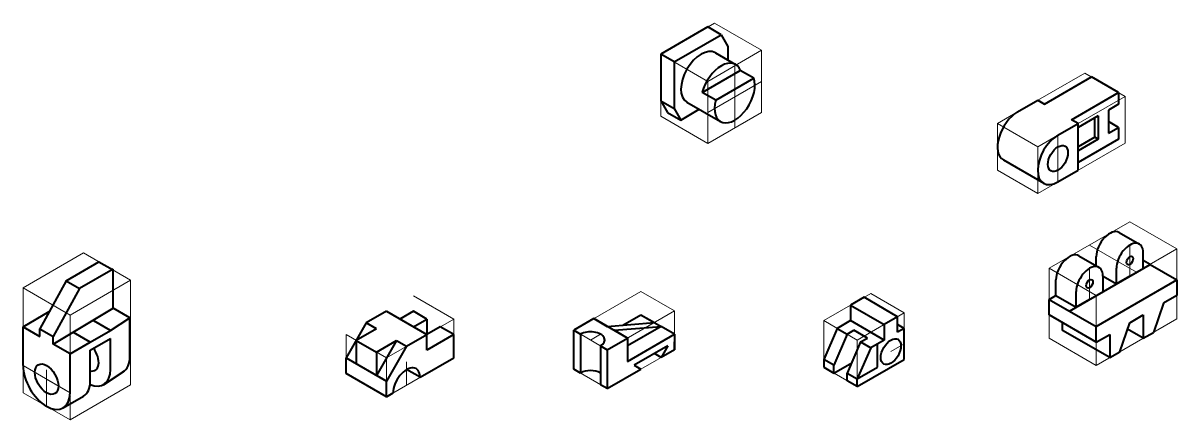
# Model space of a CAD drawing. Header units: millimetres. Extents: x 172 to 6451, y -595 to 608.
# Drawn here: x 4965 to 6451, y -538 to -27 of the extents above; entities that cross this region are included whole.
import ezdxf

# ---------------------------------------------------------------- set-up
doc = ezdxf.new("R2010")
doc.units = ezdxf.units.MM
doc.header["$LTSCALE"] = 10
doc.linetypes.add('CENTER2', pattern=[28.575, 19.05, -3.175, 3.175, -3.175])
for name, color, linetype, lineweight in [('Centre', 1, 'CENTER2', 20), ('Object', 2, 'Continuous', 40), ('Projection', 5, 'Continuous', 5)]:
    doc.layers.add(name, color=color, linetype=linetype, lineweight=lineweight)

msp = doc.modelspace()

# ---------------------------------------------------------------- linework, layer by layer
at = {"layer": 'Centre'}
for p, q in [((5881.5, -81.8), (5881.5, -161.8)), ((5846.8, -141.8), (5916.1, -101.8)), ((6390.6, -352.5), (6390.6, -312.5)), ((6338.7, -382.5), (6338.7, -342.5)), ((5695.6, -434.8), (5708.6, -427.3)), ((6100, -439.8), (6082.7, -449.8)), ((5025.1, -502.7), (4964.5, -467.7)), ((4994.8, -520.2), (4994.8, -473.2)), ((5458.7, -492.8), (5458.7, -462.8)), ((4994.8, -520.2), (4994.8, -485.2)), ((4994.8, -485.2), (5025.1, -502.7))]:
    msp.add_line(p, q, dxfattribs=at)
at = {"layer": 'Centre', "linetype": 'CENTER2'}
msp.add_line((6297.9, -231.2), (6297.9, -171.2), dxfattribs=at)
at = {"layer": 'Object'}
for p, q in [((5846.8, -31.8), (5786.2, -66.8)), ((5803.5, -76.8), (5864.2, -41.8)), ((5864.2, -41.8), (5846.8, -31.8)), ((5864.2, -41.8), (5872.8, -56.8)), ((5872.8, -56.8), (5872.8, -74.4)), ((5803.5, -76.8), (5786.2, -66.8)), ((5786.2, -66.8), (5786.2, -126.8)), ((5856.5, -65), (5882.5, -80)), ((5803.5, -76.8), (5803.5, -136.8)), ((5839.7, -116), (5888.6, -87.7)), ((5906, -97.7), (5888.6, -87.7)), ((5857, -126), (5906, -97.7)), ((6280.6, -131.2), (6341.2, -96.2)), ((6375.9, -116.2), (6341.2, -96.2)), ((5857, -126), (5839.7, -116)), ((6315.3, -151.2), (6375.9, -116.2)), ((6375.9, -116.2), (6375.9, -131.2)), ((5786.2, -126.8), (5803.5, -136.8)), ((5786.2, -126.8), (5794.9, -141.8)), ((5819.8, -128.6), (5863.1, -153.6)), ((6246, -141.2), (6272, -126.2)), ((6272, -126.2), (6280.6, -131.2)), ((6375.9, -131.2), (6362.9, -138.7)), ((5794.9, -141.8), (5812.2, -151.8)), ((5803.5, -136.8), (5812.2, -151.8)), ((5812.2, -151.8), (5835.5, -137.7)), ((5846.8, -144.2), (5845.8, -143.6)), ((6349.9, -146.2), (6323.9, -161.2)), ((6349.9, -146.2), (6349.9, -176.2)), ((6362.9, -138.7), (6362.9, -168.7)), ((6297.9, -171.2), (6323.9, -156.2)), ((6323.9, -156.2), (6315.3, -151.2)), ((6323.9, -216.2), (6323.9, -156.2)), ((6345.6, -173.7), (6345.6, -148.7)), ((6375.9, -161.2), (6362.9, -153.7)), ((6362.9, -168.7), (6375.9, -161.2)), ((6375.9, -161.2), (6375.9, -176.2)), ((6345.6, -173.7), (6323.9, -186.2)), ((6375.9, -176.2), (6323.9, -206.2)), ((6349.9, -176.2), (6323.9, -191.2)), ((6349.9, -176.2), (6345.6, -173.7)), ((6227.6, -203), (6279.6, -233)), ((6297.9, -231.2), (6323.9, -216.2)), ((6376.9, -296.3), (6402.9, -311.3)), ((6324.9, -326.3), (6350.9, -341.3)), ((6407.9, -342.5), (6407.9, -322.5)), ((5019.9, -358.6), (5062.3, -334.1)), ((5062.3, -334.1), (5079.6, -344.1)), ((6312.7, -397.5), (6416.6, -337.5)), ((6347.3, -340.2), (6347.3, -327.5)), ((6416.6, -337.5), (6407.9, -332.5)), ((6416.6, -337.5), (6451.2, -357.5)), ((5080.5, -343.6), (5037.2, -368.6)), ((5080.5, -393.6), (5080.5, -343.6)), ((6356, -372.5), (6356, -352.5)), ((6356, -352.5), (6373.3, -362.5)), ((6373.3, -362.5), (6373.3, -342.5)), ((6390.6, -352.5), (6373.3, -362.5)), ((5019.9, -358.6), (4986.2, -420.2)), ((5037.2, -368.6), (5003.5, -430.2)), ((5019.9, -358.6), (5037.2, -368.6)), ((6295.4, -377.5), (6295.4, -357.5)), ((6347.3, -417.5), (6451.2, -357.5)), ((6451.2, -357.5), (6451.2, -377.5)), ((6048.1, -379.8), (6030.8, -389.8)), ((6091.4, -404.8), (6048.1, -379.8)), ((6286.7, -382.5), (6295.4, -377.5)), ((6286.7, -402.5), (6286.7, -382.5)), ((6286.7, -382.5), (6347.3, -417.5)), ((6286.7, -382.5), (6312.7, -397.5)), ((6295.4, -377.5), (6321.3, -392.5)), ((6321.3, -392.5), (6321.3, -372.5)), ((6338.7, -382.5), (6321.3, -392.5)), ((6451.2, -377.5), (6433.9, -387.5)), ((4964.5, -417.7), (4998.2, -398.2)), ((5003.5, -440.2), (5080.5, -393.6)), ((5102.1, -406.1), (5080.5, -393.6)), ((5432.8, -397.8), (5406.8, -412.8)), ((5432.8, -397.8), (5484.7, -427.8)), ((5467.4, -397.8), (5450.1, -407.8)), ((5484.7, -407.8), (5467.4, -397.8)), ((6030.8, -389.8), (6074.1, -414.8)), ((6030.8, -389.8), (6030.8, -409.8)), ((6433.9, -387.5), (6420.9, -425)), ((5077.1, -422.7), (5055.5, -410.2)), ((5077.1, -422.7), (5102.1, -406.1)), ((5102.1, -456.1), (5102.1, -406.1)), ((5406.8, -412.8), (5380.8, -457.8)), ((5419.8, -420.3), (5406.8, -412.8)), ((5467.4, -417.8), (5484.7, -407.8)), ((5484.7, -407.8), (5484.7, -427.8)), ((5700, -407.3), (5674, -422.3)), ((5743.3, -432.3), (5700, -407.3)), ((5700, -407.3), (5717.3, -417.3)), ((5717.3, -417.3), (5777.9, -412.3)), ((5737.5, -415.7), (5760.6, -402.3)), ((5760.6, -402.3), (5786.6, -417.3)), ((5760.6, -402.3), (5777.9, -412.3)), ((6030.8, -409.8), (6013.4, -419.8)), ((6074.1, -434.8), (6030.8, -409.8)), ((6091.4, -404.8), (6074.1, -414.8)), ((6074.1, -414.8), (6074.1, -434.8)), ((6091.4, -424.8), (6091.4, -404.8)), ((6100, -419.8), (6091.4, -414.8)), ((6347.3, -437.5), (6286.7, -402.5)), ((6304, -422.5), (6304, -412.5)), ((6377.6, -450), (6390.6, -412.5)), ((6390.6, -412.5), (6407.9, -402.5)), ((6407.9, -402.5), (6407.9, -432.5)), ((4964.5, -467.7), (4964.5, -417.7)), ((4964.5, -417.7), (4986.2, -430.2)), ((4986.2, -430.2), (4986.2, -420.2)), ((4986.2, -420.2), (5003.5, -430.2)), ((5003.5, -440.2), (5003.5, -430.2)), ((5051.1, -437.7), (5029.5, -425.2)), ((5051.1, -437.7), (5077.1, -422.7)), ((5419.8, -420.3), (5393.8, -435.3)), ((5458.7, -442.8), (5484.7, -427.8)), ((5502, -417.8), (5484.7, -427.8)), ((5519.4, -427.8), (5484.7, -447.8)), ((5484.7, -447.8), (5484.7, -427.8)), ((5519.4, -427.8), (5502, -417.8)), ((5519.4, -457.8), (5519.4, -427.8)), ((5674, -472.3), (5674, -422.3)), ((5674, -422.3), (5682.7, -427.3)), ((5682.7, -427.3), (5682.7, -477.3)), ((5726, -422.3), (5786.6, -417.3)), ((5743.3, -432.3), (5726, -422.3)), ((5786.6, -417.3), (5743.3, -442.3)), ((5743.3, -462.3), (5803.9, -427.3)), ((5803.9, -427.3), (5786.6, -417.3)), ((5803.9, -427.3), (5786.6, -417.3)), ((5803.9, -427.3), (5803.9, -447.3)), ((5803.9, -427.3), (5803.9, -427.3)), ((6013.4, -419.8), (5996.1, -459.8)), ((6026.4, -427.3), (6009.1, -467.3)), ((6013.4, -419.8), (6026.4, -427.3)), ((6026.4, -427.3), (6035.1, -422.3)), ((6052.4, -432.3), (6035.1, -422.3)), ((6100, -419.8), (6091.4, -424.8)), ((6100, -459.8), (6100, -419.8)), ((6364.6, -457.5), (6304, -422.5)), ((6347.3, -437.5), (6347.3, -417.5)), ((6347.3, -437.5), (6364.6, -427.5)), ((6364.6, -427.5), (6364.6, -457.5)), ((6407.9, -432.5), (6387.7, -420.8)), ((6407.9, -432.5), (6420.9, -425)), ((5025.1, -452.7), (5003.5, -440.2)), ((5025.1, -452.7), (5051.1, -437.7)), ((5051.1, -447.7), (5077.1, -432.7)), ((5077.1, -472.7), (5077.1, -432.7)), ((5393.8, -435.3), (5419.8, -450.3)), ((5393.8, -435.3), (5393.8, -465.3)), ((5445.8, -435.3), (5419.8, -480.3)), ((5419.8, -450.3), (5445.8, -435.3)), ((5458.7, -442.8), (5432.8, -487.8)), ((5445.8, -435.3), (5458.7, -442.8)), ((5708.6, -442.3), (5708.6, -492.3)), ((5708.6, -442.3), (5717.3, -447.3)), ((5717.3, -447.3), (5743.3, -432.3)), ((5743.3, -432.3), (5743.3, -462.3)), ((5795.2, -442.3), (5751.9, -467.3)), ((5795.2, -442.3), (5786.6, -457.3)), ((5803.9, -447.3), (5803.9, -437.3)), ((6043.7, -437.3), (6026.4, -477.3)), ((6056.7, -444.8), (6039.4, -484.8)), ((6043.7, -437.3), (6052.4, -432.3)), ((6043.7, -437.3), (6056.7, -444.8)), ((6074.1, -434.8), (6056.7, -444.8)), ((6065.4, -469.8), (6065.4, -439.8)), ((5025.1, -502.7), (5025.1, -452.7)), ((5051.1, -487.7), (5051.1, -447.7)), ((5380.8, -477.8), (5380.8, -457.8)), ((5380.8, -457.8), (5432.8, -487.8)), ((5419.8, -450.3), (5419.8, -480.3)), ((5476.1, -482.8), (5519.4, -457.8)), ((5717.3, -447.3), (5717.3, -497.3)), ((5786.6, -457.3), (5777.9, -452.3)), ((5803.9, -447.3), (5786.6, -457.3)), ((6009.1, -467.3), (5996.1, -459.8)), ((5996.1, -459.8), (5996.1, -469.8)), ((6039.4, -494.8), (6100, -459.8)), ((6364.6, -457.5), (6377.6, -450)), ((5068.2, -492.3), (5093.3, -475.7)), ((5406.8, -472.8), (5393.8, -465.3)), ((5476.1, -482.8), (5458.7, -472.8)), ((5682.7, -477.3), (5674, -472.3)), ((5717.3, -497.3), (5760.6, -472.3)), ((5751.9, -467.3), (5760.6, -472.3)), ((5996.1, -469.8), (6009.1, -477.3)), ((6009.1, -477.3), (6032.2, -464)), ((6009.1, -477.3), (6009.1, -467.3)), ((6039.4, -484.8), (6065.4, -469.8)), ((5432.8, -507.8), (5380.8, -477.8)), ((5432.8, -487.8), (5419.8, -480.3)), ((5432.8, -487.8), (5419.8, -480.3)), ((5432.8, -507.8), (5432.8, -487.8)), ((6026.4, -487.3), (6026.4, -477.3)), ((6026.4, -477.3), (6039.4, -484.8)), ((6039.4, -494.8), (6026.4, -487.3)), ((6039.4, -494.8), (6039.4, -484.8)), ((5432.8, -507.8), (5441.4, -502.8)), ((5717.3, -497.3), (5708.6, -492.3)), ((5016.3, -522.3), (5042.3, -507.3))]:
    msp.add_line(p, q, dxfattribs=at)
for centre, major_axis, start_param, end_param in [((5838.2, -96.8), (-18.4, -31.8), 3.141593, 6.283185), ((5864.2, -111.8), (-18.4, -31.8), 2.696031, 5.15795), ((5881.5, -121.8), (-18.4, -31.8), 5.15795, 8.979217), ((5864.2, -111.8), (-18.4, -31.8), 6.283185, 6.338856), ((6246, -171.2), (-18.4, -31.8), 3.926991, 6.283185), ((6297.9, -201.2), (-18.4, -31.8), 3.926991, 7.068583), ((6364.6, -317.5), (-12.2, -21.2), 3.141593, 5.497787), ((6390.6, -332.5), (-12.2, -21.2), 2.356194, 5.497787), ((6312.7, -347.5), (-12.2, -21.2), 3.141593, 5.497787), ((6338.7, -362.5), (-12.2, -21.2), 2.356194, 5.497787), ((5695.6, -434.8), (-18.4, 0), 2.356194, 5.497787), ((5046.8, -455.2), (10.7, -18.6), 5.787539, 8.057412), ((5071.8, -438.6), (21.4, -37.1), 6.283185, 7.068583), ((4994.8, -485.2), (21.4, -37.1), 3.926991, 7.068583), ((5046.8, -455.2), (21.4, -37.1), 5.632048, 7.068583), ((5458.7, -492.8), (-12.2, -21.2), 2.356194, 5.497787), ((5695.6, -484.8), (-18.4, 0), 3.926991, 5.497787), ((5020.8, -470.2), (21.4, -37.1), 6.283185, 7.068583), ((5020.8, -470.2), (21.4, -37.1), 5.632048, 5.641135), ((5020.8, -470.2), (21.4, -37.1), 5.632048, 5.641135)]:
    msp.add_ellipse(centre, major_axis=major_axis, ratio=0.57735, start_param=start_param, end_param=end_param, dxfattribs=at)
for centre, major_axis in [((6297.9, -201.2), (-9.2, -15.9)), ((6390.6, -332.5), (-3.06, -5.3)), ((6338.7, -362.5), (-3.06, -5.3)), ((6082.7, -449.8), (-9.2, -15.9)), ((4994.8, -485.2), (10.7, -18.6))]:
    msp.add_ellipse(centre, major_axis=major_axis, ratio=0.57735, dxfattribs=at)
at = {"layer": 'Projection'}
for p, q in [((5855.5, -26.8), (5786.2, -66.8)), ((5916.1, -61.8), (5855.5, -26.8)), ((5786.2, -146.8), (5786.2, -66.8)), ((5786.2, -66.8), (5846.8, -101.8)), ((5916.1, -61.8), (5846.8, -101.8)), ((5916.1, -141.8), (5916.1, -61.8)), ((5846.8, -101.8), (5846.8, -181.8)), ((6332.6, -91.2), (6246, -141.2)), ((6384.5, -121.2), (6332.6, -91.2)), ((6384.5, -121.2), (6297.9, -171.2)), ((6384.5, -181.2), (6384.5, -121.2)), ((5846.8, -181.8), (5786.2, -146.8)), ((5846.8, -181.8), (5916.1, -141.8)), ((6246, -141.2), (6220, -156.2)), ((6246, -141.2), (6220, -156.2)), ((6220, -216.2), (6220, -156.2)), ((6220, -156.2), (6272, -186.2)), ((6297.9, -171.2), (6272, -186.2)), ((6272, -246.2), (6384.5, -181.2)), ((6272, -186.2), (6272, -246.2)), ((6272, -246.2), (6220, -216.2)), ((6390.6, -282.5), (6286.7, -342.5)), ((6451.2, -317.5), (6390.6, -282.5)), ((5042.5, -322.7), (4964.5, -367.7)), ((5042.5, -322.7), (5103.1, -357.7)), ((6338.7, -312.5), (6399.3, -347.5)), ((6451.2, -317.5), (6347.3, -377.5)), ((6451.2, -407.5), (6451.2, -317.5)), ((6286.7, -432.5), (6286.7, -342.5)), ((6286.7, -342.5), (6347.3, -377.5)), ((4964.5, -502.7), (4964.5, -367.7)), ((4964.5, -367.7), (5025.1, -402.7)), ((5103.1, -357.7), (5025.1, -402.7)), ((5103.1, -492.7), (5103.1, -357.7)), ((5467.4, -377.8), (5519.4, -407.8)), ((5760.6, -372.3), (5674, -422.3)), ((5803.9, -397.3), (5760.6, -372.3)), ((6056.7, -374.8), (5996.1, -409.8)), ((6100, -399.8), (6056.7, -374.8)), ((6347.3, -377.5), (6347.3, -467.5)), ((5803.9, -397.3), (5717.3, -447.3)), ((5803.9, -447.3), (5803.9, -397.3)), ((6100, -399.8), (6039.4, -434.8)), ((6100, -459.8), (6100, -399.8)), ((5025.1, -402.7), (5025.1, -537.7)), ((5519.4, -407.8), (5432.8, -457.8)), ((5519.4, -457.8), (5519.4, -407.8)), ((5996.1, -469.8), (5996.1, -409.8)), ((5996.1, -409.8), (6039.4, -434.8)), ((6347.3, -467.5), (6451.2, -407.5)), ((5380.8, -477.8), (5380.8, -427.8)), ((5380.8, -427.8), (5432.8, -457.8)), ((5674, -472.3), (5674, -422.3)), ((5674, -422.3), (5717.3, -447.3)), ((6039.4, -434.8), (6039.4, -494.8)), ((6347.3, -467.5), (6286.7, -432.5)), ((5432.8, -507.8), (5519.4, -457.8)), ((5432.8, -457.8), (5432.8, -507.8)), ((5717.3, -497.3), (5803.9, -447.3)), ((5717.3, -447.3), (5717.3, -497.3)), ((6039.4, -494.8), (6100, -459.8)), ((5717.3, -497.3), (5674, -472.3)), ((6039.4, -494.8), (5996.1, -469.8)), ((5432.8, -507.8), (5380.8, -477.8)), ((5025.1, -537.7), (4964.5, -502.7)), ((5025.1, -537.7), (5103.1, -492.7))]:
    msp.add_line(p, q, dxfattribs=at)

doc.saveas('drawing.dxf')
